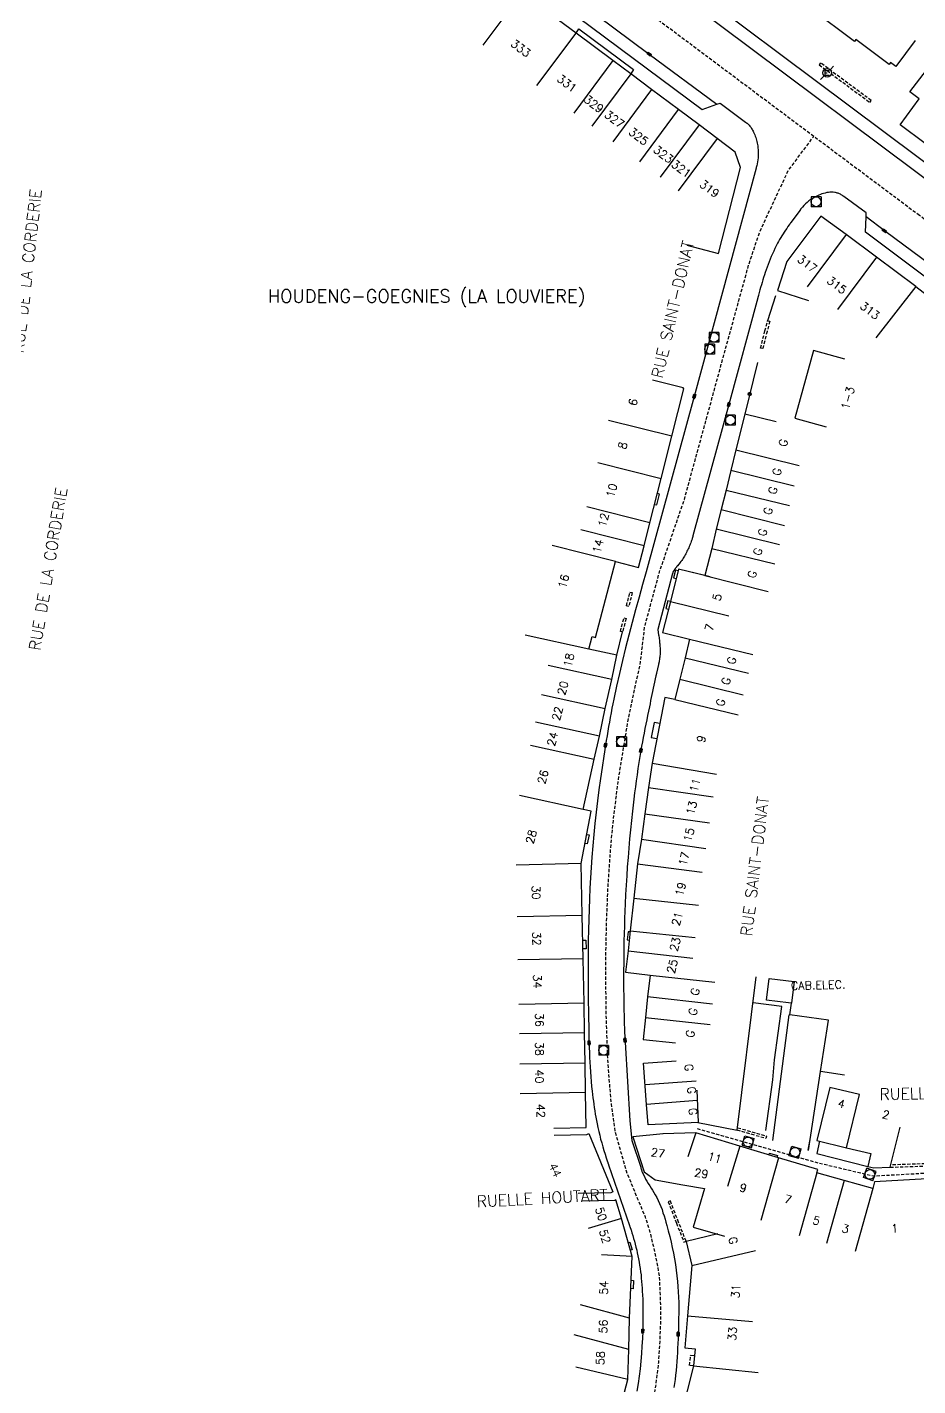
# Model space of a CAD drawing. Header units: millimetres. Extents: x 119599 to 135000, y 124063 to 131000.
# Drawn here: x 134732.4 to 134869, y 130596 to 130804.3 of the extents above; entities that cross this region are included whole.
import ezdxf
from ezdxf.enums import TextEntityAlignment as Align

# ---------------------------------------------------------------- set-up
doc = ezdxf.new("R2010")
doc.units = ezdxf.units.MM
doc.linetypes.add('DASHED', pattern=[0.75, 0.5, -0.25])
doc.layers.get('0').update_dxf_attribs({"linetype": 'CONTINUOUS'})
for name, color, linetype in [('W0001', 6, 'DASHED'), ('W0008', 7, 'CONTINUOUS'), ('W0100', 7, 'CONTINUOUS'), ('W0112', 1, 'DASHED'), ('W0322', 7, 'CONTINUOUS'), ('W0400', 7, 'CONTINUOUS'), ('W0420', 7, 'CONTINUOUS'), ('W0471', 7, 'CONTINUOUS'), ('W0980', 7, 'CONTINUOUS'), ('W0984', 7, 'CONTINUOUS'), ('W0989', 7, 'CONTINUOUS'), ('W0991', 7, 'CONTINUOUS'), ('W1102', 7, 'CONTINUOUS')]:
    doc.layers.add(name, color=color, linetype=linetype)
doc.styles.get("Standard").update_dxf_attribs({"font": 'romans.shx', "width": 0.85})

# ---------------------------------------------------------------- blocks, each defined once
blk = doc.blocks.new('T420')
for p, q in [((0.75, 0.75), (-0.75, 0.75)), ((-0.75, 0.75), (-0.75, -0.75)), ((0.75, 0.75), (0.75, -0.75)), ((0.75, -0.75), (-0.75, -0.75))]:
    blk.add_line(p, q)
blk.add_ellipse((0, 0), major_axis=(-0.53, 0.53), ratio=1, start_param=3.926991, end_param=10.210176)
blk = doc.blocks.new('T400')
for p, q in [((-0.15, 0.3), (0.15, 0.3)), ((-0.15, -0.25), (-0.15, 0.3)), ((-0.15, 0.15), (0.15, 0.15)), ((-0.15, 0), (0.15, 0)), ((0.15, 0.3), (0.15, -0.25)), ((-0.15, -0.15), (0.15, -0.15)), ((-0.15, -0.25), (-0.15, -0.3)), ((-0.15, -0.3), (0.15, -0.3)), ((0.15, -0.3), (0.15, -0.25))]:
    blk.add_line(p, q)
blk = doc.blocks.new('T471')
for p, q in [((-0.333334, 0.333334), (-0.333334, -0.333334)), ((-0.333334, 0.333334), (0.333334, 0.333334)), ((-0.333334, 0), (0, 0)), ((0.500001, 0.500001), (1.000002, 1.000002)), ((-0.500001, -0.500001), (-1.000002, -1.000002)), ((-0.333334, -0.333334), (0.333334, -0.333334))]:
    blk.add_line(p, q)
blk.add_ellipse((0, 0), major_axis=(0.471405, 0.471405), ratio=1, start_param=5.4977871438, end_param=11.780972451)
blk = doc.blocks.new('t322o')
at = {"color": 0, "linetype": 'Continuous'}
for radius in [0.25, 0.15]:
    blk.add_circle((0, 0), radius, dxfattribs=at)

msp = doc.modelspace()

# ---------------------------------------------------------------- linework, layer by layer
at = {"layer": 'W0001'}
msp.add_lwpolyline([(134875.41, 130770.82), (134869.25, 130775.41), (134815.66, 130815.5), (134770.69, 130848.74), (134740.11, 130872.06), (134710.02, 130893.85), (134681.28, 130915.52), (134659.89, 130931.41), (134644.11, 130943.03), (134629.02, 130954.02), (134614.69, 130964.33), (134600.53, 130974.2), (134588.55, 130982.42), (134577.92, 130989.68), (134559.15, 131000)], dxfattribs=at)
at = {"layer": 'W0001', "flags": 128}
for points in [[(134794.66, 130496.98), (134798.34, 130504.52), (134802.22, 130511.83), (134804.11, 130515.56), (134807.97, 130523.07), (134810.13, 130527.66), (134811.58, 130531.13), (134812.88, 130534.54), (134814.09, 130538.06), (134815.63, 130542.95), (134816.95, 130547.88), (134818.78, 130555.2), (134825.8, 130583.18), (134827.66, 130590.59), (134828.45, 130593.92), (134828.83, 130595.97), (134829.27, 130599.59), (134829.47, 130602.8), (134829.58, 130605.8), (134829.56, 130609.15), (134829.39, 130612.73), (134829.02, 130615), (134828.05, 130619.28), (134827.25, 130621.87), (134826.03, 130624.73), (134824.31, 130628.93), (134823.47, 130631.91), (134822.59, 130635), (134822.02, 130639.18), (134821.66, 130643.21), (134821.41, 130647.09), (134821.22, 130652.78), (134821.17, 130656.95), (134821.17, 130662.41), (134821.27, 130667.27), (134821.5, 130672.61), (134821.89, 130678.38), (134822.31, 130682.71), (134823.03, 130688.61), (134824.53, 130697.79), (134826.48, 130706.98), (134827.11, 130712.35), (134829.39, 130720.8), (134833.2, 130731.91), (134836.5, 130743.94), (134838.38, 130750.85), (134843.05, 130767.8), (134844.75, 130772.91), (134849.14, 130782.32), (134853.03, 130787.53)], [(134835.15, 130635.47), (134853.72, 130630.21), (134862.22, 130628.2), (134880.97, 130629.25), (134888.15, 130629.51), (134903.34, 130629.69)]]:
    msp.add_lwpolyline(points, dxfattribs=at)
at = {"layer": 'W0008'}
for points in [[(134739.28, 130866.12), (134739.11, 130863.79), (134778.19, 130834.62), (134797.78, 130820.07), (134835.92, 130791.67), (134838.17, 130792.51)], [(134879.59, 130776.44), (134810.95, 130827.8), (134808.89, 130826.83)], [(134798.3, 130822.15), (134827.81, 130800.16), (134838.17, 130792.51), (134838.69, 130792.66), (134842.56, 130789.75), (134842.59, 130789.72), (134842.63, 130789.7), (134842.67, 130789.66), (134842.7, 130789.64), (134842.75, 130789.61), (134842.78, 130789.59), (134842.81, 130789.55), (134842.86, 130789.53), (134842.89, 130789.5), (134842.92, 130789.47), (134843.03, 130789.37), (134843.14, 130789.26), (134843.25, 130789.14), (134843.34, 130789.02), (134843.44, 130788.89), (134843.52, 130788.76), (134843.59, 130788.62), (134843.67, 130788.48), (134843.75, 130788.34), (134843.81, 130788.2), (134843.91, 130788), (134844, 130787.8), (134844.08, 130787.59), (134844.16, 130787.38), (134844.22, 130787.17), (134844.28, 130786.96), (134844.33, 130786.74), (134844.38, 130786.53), (134844.42, 130786.31), (134844.45, 130786.09), (134844.48, 130785.79), (134844.52, 130785.48), (134844.53, 130785.18), (134844.53, 130784.88), (134844.52, 130784.57), (134844.5, 130784.27), (134844.47, 130783.96), (134844.42, 130783.66), (134844.36, 130783.35), (134844.3, 130783.05), (134844.3, 130783.05), (134844.28, 130783.02), (134844.27, 130782.98), (134844.27, 130782.95), (134844.25, 130782.91), (134844.25, 130782.88), (134844.23, 130782.84), (134844.22, 130782.8), (134844.22, 130782.77), (134844.2, 130782.73), (134844.19, 130782.69), (134844.19, 130782.69), (134834.7, 130747.7), (134827.33, 130720.82), (134826.78, 130718.88), (134826.25, 130716.94), (134825.72, 130714.99), (134825.19, 130713.05), (134824.67, 130711.09), (134824.17, 130709.15), (134823.69, 130707.19), (134823.23, 130705.23), (134822.8, 130703.27), (134822.38, 130701.3), (134822.38, 130701.3), (134822.23, 130700.59), (134822.09, 130699.89), (134821.97, 130699.19), (134821.83, 130698.48), (134821.7, 130697.77), (134821.58, 130697.07), (134821.47, 130696.36), (134821.34, 130695.66), (134821.22, 130694.95), (134821.11, 130694.23), (134821.11, 130694.23), (134820.84, 130692.53), (134820.58, 130690.82), (134820.33, 130689.11), (134820.09, 130687.4), (134819.88, 130685.68), (134819.67, 130683.96), (134819.48, 130682.24), (134819.31, 130680.52), (134819.16, 130678.8), (134819.02, 130677.08), (134819.02, 130677.08), (134818.89, 130675.48), (134818.8, 130673.89), (134818.7, 130672.3), (134818.64, 130670.7), (134818.58, 130669.09), (134818.53, 130667.5), (134818.48, 130665.9), (134818.47, 130664.3), (134818.44, 130662.7), (134818.44, 130661.1), (134818.44, 130661.1), (134818.44, 130659.85), (134818.44, 130658.61), (134818.45, 130657.36), (134818.45, 130656.11), (134818.47, 130654.86), (134818.48, 130653.62), (134818.52, 130652.37), (134818.53, 130651.12), (134818.55, 130649.87), (134818.56, 130649.02)], [(134878.42, 130774.86), (134833.69, 130808.3)], [(134816.58, 130803.35), (134817.02, 130804.01), (134825.41, 130797.79), (134824.97, 130797.13)], [(134872.38, 130766.78), (134863.88, 130773.08), (134861.08, 130775.22), (134861.09, 130775.82), (134857.67, 130778.32), (134857.67, 130778.32), (134857.64, 130778.34), (134857.63, 130778.35), (134857.61, 130778.37), (134857.58, 130778.38), (134857.56, 130778.4), (134857.55, 130778.41), (134857.52, 130778.43), (134857.5, 130778.45), (134857.48, 130778.46), (134857.45, 130778.48), (134857.45, 130778.48), (134857.34, 130778.55), (134857.23, 130778.61), (134857.13, 130778.67), (134857, 130778.73), (134856.89, 130778.78), (134856.77, 130778.83), (134856.64, 130778.87), (134856.52, 130778.9), (134856.39, 130778.93), (134856.27, 130778.95), (134856.02, 130778.98), (134855.77, 130779), (134855.52, 130778.99), (134855.28, 130778.97), (134855.03, 130778.93), (134854.78, 130778.87), (134854.55, 130778.8), (134854.3, 130778.73), (134854.06, 130778.63), (134853.83, 130778.54), (134853.83, 130778.54), (134853.5, 130778.39), (134853.19, 130778.23), (134852.89, 130778.05), (134852.59, 130777.86), (134852.31, 130777.66), (134852.03, 130777.44), (134851.78, 130777.21), (134851.53, 130776.97), (134851.3, 130776.71), (134851.08, 130776.45), (134851.08, 130776.45), (134851.06, 130776.42), (134851.05, 130776.41), (134851.03, 130776.38), (134851.02, 130776.36), (134851, 130776.34), (134850.98, 130776.32), (134850.98, 130776.3), (134850.97, 130776.28), (134850.95, 130776.26), (134850.94, 130776.24), (134849.55, 130774.36), (134849.52, 130774.33), (134849.5, 130774.29), (134849.47, 130774.25), (134849.44, 130774.21), (134849.41, 130774.17), (134849.39, 130774.14), (134849.36, 130774.1), (134849.33, 130774.06), (134849.3, 130774.02), (134849.28, 130773.98), (134849.28, 130773.98), (134849.08, 130773.72), (134848.89, 130773.45), (134848.7, 130773.16), (134848.52, 130772.88), (134848.34, 130772.6), (134848.16, 130772.32), (134847.98, 130772.03), (134847.81, 130771.74), (134847.66, 130771.45), (134847.5, 130771.16), (134847.3, 130770.77), (134847.09, 130770.37), (134846.91, 130769.97), (134846.72, 130769.56), (134846.53, 130769.16), (134846.36, 130768.74), (134846.2, 130768.33), (134846.05, 130767.91), (134845.89, 130767.5), (134845.73, 130767.08), (134845.73, 130767.08), (134845.61, 130766.7), (134845.48, 130766.32), (134845.36, 130765.94), (134845.23, 130765.55), (134845.13, 130765.16), (134845.02, 130764.78), (134844.89, 130764.4), (134844.78, 130764.01), (134844.69, 130763.62), (134844.58, 130763.23), (134844.56, 130763.2), (134844.55, 130763.15), (134844.55, 130763.11), (134844.53, 130763.07), (134844.52, 130763.02), (134844.5, 130762.98), (134844.5, 130762.95), (134844.48, 130762.91), (134844.47, 130762.86), (134844.47, 130762.82), (134844.47, 130762.82), (134840.02, 130746.43), (134834.52, 130726.3), (134834.5, 130726.27), (134834.5, 130726.23), (134834.48, 130726.2), (134834.48, 130726.18), (134834.47, 130726.15), (134834.47, 130726.12), (134834.45, 130726.09), (134834.45, 130726.06), (134834.44, 130726.03), (134834.42, 130726), (134834.38, 130725.81), (134834.31, 130725.62), (134834.23, 130725.43), (134834.17, 130725.24), (134834.09, 130725.05), (134834.02, 130724.87), (134833.94, 130724.69), (134833.86, 130724.5), (134833.78, 130724.31), (134833.69, 130724.13), (134833.69, 130724.13), (134833.59, 130723.95), (134833.52, 130723.77), (134833.42, 130723.58), (134833.33, 130723.4), (134833.23, 130723.22), (134833.13, 130723.05), (134833.02, 130722.87), (134832.91, 130722.7), (134832.8, 130722.54), (134832.67, 130722.38), (134832.67, 130722.38), (134832.66, 130722.36), (134832.64, 130722.35), (134832.64, 130722.34), (134832.63, 130722.32), (134832.61, 130722.3), (134832.61, 130722.3), (134832.59, 130722.28), (134832.58, 130722.27), (134832.56, 130722.26), (134832.56, 130722.24), (134832.56, 130722.24), (134832.14, 130721.74), (134832.13, 130721.73), (134832.13, 130721.72), (134832.11, 130721.7), (134832.09, 130721.69), (134832.08, 130721.67), (134832.08, 130721.66), (134832.06, 130721.65), (134832.05, 130721.63), (134832.03, 130721.62), (134832.03, 130721.6), (134832, 130721.56), (134831.97, 130721.52), (134831.94, 130721.48), (134831.91, 130721.43), (134831.88, 130721.39), (134831.84, 130721.34), (134831.81, 130721.3), (134831.78, 130721.26), (134831.75, 130721.21), (134831.72, 130721.16), (134831.69, 130721.12), (134831.66, 130721.09), (134831.63, 130721.05), (134831.59, 130721.01), (134831.56, 130720.97), (134831.55, 130720.92), (134831.52, 130720.88), (134831.48, 130720.84), (134831.47, 130720.8), (134831.45, 130720.75), (134831.45, 130720.75), (134831.44, 130720.73), (134831.44, 130720.71), (134831.42, 130720.69), (134831.42, 130720.67), (134831.42, 130720.65), (134831.41, 130720.63), (134831.41, 130720.61), (134831.41, 130720.59), (134831.39, 130720.57), (134831.39, 130720.55)], [(134871.2, 130765.19), (134860.97, 130772.87), (134861.08, 130775.22)], [(134828.63, 130731.14), (134828.97, 130731.05), (134829.39, 130732.73), (134829.06, 130732.81)], [(134832.23, 130720.97), (134831.84, 130721.07), (134831.53, 130719.87), (134831.92, 130719.77)], [(134831.39, 130720.55), (134829.11, 130711.95), (134829.25, 130711.11), (134829.25, 130711.09), (134829.25, 130711.07), (134829.25, 130711.05), (134829.27, 130711.04), (134829.27, 130711.02), (134829.27, 130711), (134829.27, 130710.98), (134829.27, 130710.96), (134829.28, 130710.95), (134829.28, 130710.93), (134829.31, 130710.73), (134829.34, 130710.53), (134829.36, 130710.34), (134829.39, 130710.14), (134829.41, 130709.94), (134829.42, 130709.74), (134829.44, 130709.54), (134829.45, 130709.34), (134829.47, 130709.14), (134829.47, 130708.95), (134829.47, 130708.74), (134829.47, 130708.54), (134829.47, 130708.34), (134829.47, 130708.14), (134829.45, 130707.95), (134829.44, 130707.74), (134829.41, 130707.55), (134829.38, 130707.34), (134829.34, 130707.15), (134829.31, 130706.95), (134829.3, 130706.92), (134829.3, 130706.88), (134829.28, 130706.85), (134829.28, 130706.81), (134829.27, 130706.77), (134829.27, 130706.74), (134829.25, 130706.7), (134829.25, 130706.67), (134829.23, 130706.63), (134829.23, 130706.6), (134829.23, 130706.6), (134828.92, 130705.25), (134828.91, 130705.21), (134828.91, 130705.17), (134828.89, 130705.13), (134828.89, 130705.09), (134828.88, 130705.05), (134828.88, 130705.01), (134828.86, 130704.97), (134828.84, 130704.93), (134828.84, 130704.89), (134828.83, 130704.85), (134828.83, 130704.85), (134828.72, 130704.38), (134828.63, 130703.91), (134828.52, 130703.43), (134828.42, 130702.96), (134828.31, 130702.48), (134828.22, 130702.01), (134828.13, 130701.53), (134828.03, 130701.06), (134827.94, 130700.59), (134827.83, 130700.11), (134827.7, 130699.45), (134827.56, 130698.77), (134827.42, 130698.1), (134827.3, 130697.44), (134827.16, 130696.77), (134827.03, 130696.09), (134826.89, 130695.43), (134826.77, 130694.76), (134826.64, 130694.09), (134826.53, 130693.41), (134826.38, 130692.49), (134826.22, 130691.56), (134826.08, 130690.63), (134825.94, 130689.7), (134825.81, 130688.77), (134825.69, 130687.84), (134825.56, 130686.9), (134825.45, 130685.97), (134825.34, 130685.03), (134825.23, 130684.09), (134825.08, 130682.68), (134824.94, 130681.27), (134824.8, 130679.85), (134824.67, 130678.43), (134824.56, 130677.02), (134824.45, 130675.59), (134824.36, 130674.18), (134824.27, 130672.76), (134824.19, 130671.34), (134824.13, 130669.91), (134824.08, 130668.78), (134824.03, 130667.64), (134824, 130666.5), (134823.97, 130665.36), (134823.94, 130664.22), (134823.92, 130663.08), (134823.91, 130661.94), (134823.91, 130660.8), (134823.89, 130659.66), (134823.89, 130658.52), (134823.89, 130658.52), (134823.89, 130657.9), (134823.89, 130657.27), (134823.89, 130656.65), (134823.91, 130656.02), (134823.91, 130655.4), (134823.92, 130654.77), (134823.92, 130654.15), (134823.94, 130653.52), (134823.95, 130652.89), (134823.95, 130652.27), (134823.95, 130652.27), (134823.97, 130651.95), (134823.98, 130651.64), (134823.98, 130651.32), (134824, 130651.01), (134824, 130650.69), (134824.02, 130650.37), (134824.03, 130650.06), (134824.05, 130649.74), (134824.06, 130649.43), (134824.08, 130649.11), (134824.08, 130649.07), (134824.08, 130649.03), (134824.09, 130648.99), (134824.09, 130648.95), (134824.09, 130648.91), (134824.09, 130648.87), (134824.09, 130648.83), (134824.09, 130648.78), (134824.11, 130648.74), (134824.11, 130648.7)], [(134831.05, 130716.24), (134830.66, 130716.34), (134830.38, 130715.16), (134830.75, 130715.07)], [(134822.86, 130708.01), (134823.7, 130711.58)], [(134829.44, 130697.55), (134828.55, 130697.72), (134828.11, 130695.42), (134829, 130695.25)], [(134818.23, 130680.54), (134818.59, 130680.47), (134818.31, 130679.11), (134817.97, 130679.18)], [(134824.88, 130665.61), (134824.58, 130665.64), (134824.42, 130664.37), (134824.73, 130664.33)], [(134817.63, 130664.33), (134818.11, 130664.34), (134818.16, 130663.01), (134817.64, 130663)], [(134818.56, 130649.02), (134818.56, 130648.98), (134818.58, 130648.95), (134818.58, 130648.91), (134818.58, 130648.87), (134818.58, 130648.83), (134818.58, 130648.79), (134818.58, 130648.74), (134818.58, 130648.7), (134818.58, 130648.66), (134818.58, 130648.62), (134818.59, 130647.88), (134818.63, 130647.13), (134818.66, 130646.38), (134818.69, 130645.64), (134818.73, 130644.9), (134818.78, 130644.15), (134818.84, 130643.41), (134818.91, 130642.66), (134818.98, 130641.91), (134819.06, 130641.17), (134819.13, 130640.67), (134819.17, 130640.17), (134819.25, 130639.68), (134819.31, 130639.18), (134819.38, 130638.68), (134819.45, 130638.19), (134819.53, 130637.69), (134819.63, 130637.2), (134819.72, 130636.7), (134819.81, 130636.2), (134819.81, 130636.2), (134819.94, 130635.61), (134820.06, 130635.02), (134820.22, 130634.43), (134820.36, 130633.84), (134820.52, 130633.26), (134820.69, 130632.68), (134820.86, 130632.09), (134821.03, 130631.52), (134821.22, 130630.95), (134821.41, 130630.37), (134821.44, 130630.32), (134821.45, 130630.27), (134821.47, 130630.22), (134821.48, 130630.17), (134821.5, 130630.12), (134821.52, 130630.08), (134821.53, 130630.03), (134821.55, 130629.98), (134821.56, 130629.93), (134821.58, 130629.88), (134821.58, 130629.88), (134824.78, 130620.6), (134824.78, 130620.6), (134824.81, 130620.54), (134824.83, 130620.47), (134824.86, 130620.41), (134824.88, 130620.34), (134824.91, 130620.27), (134824.92, 130620.2), (134824.95, 130620.13), (134824.97, 130620.07), (134824.98, 130620), (134825.02, 130619.94), (134825.16, 130619.5), (134825.3, 130619.06), (134825.42, 130618.62), (134825.55, 130618.18), (134825.67, 130617.73), (134825.78, 130617.29), (134825.89, 130616.84), (134825.98, 130616.4), (134826.08, 130615.95), (134826.17, 130615.5), (134826.17, 130615.5), (134826.27, 130615), (134826.34, 130614.51), (134826.42, 130614.02), (134826.48, 130613.52), (134826.55, 130613.02), (134826.59, 130612.52), (134826.64, 130612.02), (134826.69, 130611.52), (134826.72, 130611.02), (134826.75, 130610.52), (134826.78, 130609.91), (134826.81, 130609.3), (134826.83, 130608.7), (134826.84, 130608.09), (134826.84, 130607.48), (134826.84, 130606.87), (134826.84, 130606.26), (134826.84, 130605.65), (134826.83, 130605.04), (134826.81, 130604.43), (134826.77, 130603.27), (134826.7, 130602.12), (134826.63, 130600.96), (134826.53, 130599.8), (134826.42, 130598.65), (134826.28, 130597.5), (134826.11, 130596.36), (134825.92, 130595.22)], [(134824.11, 130648.7), (134824.86, 130636.64), (134825.13, 130633.63), (134826.5, 130629.52), (134826.52, 130629.45), (134826.53, 130629.38), (134826.56, 130629.31), (134826.58, 130629.24), (134826.61, 130629.17), (134826.63, 130629.1), (134826.66, 130629.03), (134826.67, 130628.96), (134826.7, 130628.89), (134826.73, 130628.82), (134826.88, 130628.45), (134827.06, 130628.09), (134827.25, 130627.73), (134827.45, 130627.38), (134827.66, 130627.04), (134827.88, 130626.7), (134828.09, 130626.35), (134828.31, 130626.01), (134828.53, 130625.66), (134828.73, 130625.31), (134828.97, 130624.87), (134829.19, 130624.42), (134829.39, 130623.96), (134829.59, 130623.5), (134829.77, 130623.03), (134829.92, 130622.55), (134830.08, 130622.08), (134830.23, 130621.59), (134830.38, 130621.11), (134830.5, 130620.62), (134830.73, 130619.77), (134830.95, 130618.92), (134831.16, 130618.07), (134831.34, 130617.21), (134831.52, 130616.36), (134831.69, 130615.5), (134831.83, 130614.63), (134831.95, 130613.77), (134832.06, 130612.91), (134832.16, 130612.04), (134832.22, 130611.23), (134832.27, 130610.42), (134832.3, 130609.61), (134832.33, 130608.8), (134832.33, 130607.98), (134832.33, 130607.16), (134832.31, 130606.35), (134832.3, 130605.53), (134832.28, 130604.72), (134832.25, 130603.91), (134832.23, 130603.21), (134832.2, 130602.52), (134832.17, 130601.82), (134832.13, 130601.13), (134832.09, 130600.44), (134832.05, 130599.74), (134831.98, 130599.05), (134831.92, 130598.37), (134831.84, 130597.68), (134831.77, 130596.99), (134831.77, 130596.99), (134831.67, 130596.37), (134831.58, 130595.75)], [(134846.19, 130631.42), (134846.27, 130631.68), (134847.5, 130631.31)], [(134824.61, 130618), (134824.86, 130618.07), (134825.2, 130616.87), (134824.95, 130616.8)], [(134825.05, 130612.2), (134825.42, 130612.18), (134825.36, 130610.91), (134825, 130610.93)]]:
    msp.add_lwpolyline(points, dxfattribs=at)
at = {"layer": 'W0008', "flags": 128}
for points in [[(134853.94, 130633.52), (134853.52, 130631.65), (134861.32, 130629.67)], [(134847.48, 130631.32), (134847.4, 130631.05)]]:
    msp.add_lwpolyline(points, dxfattribs=at)
at = {"layer": 'W0100'}
for points in [[(134868.61, 130802.25), (134865.61, 130798.25), (134864.81, 130798.85), (134864.61, 130798.59), (134859.52, 130802.38), (134859.31, 130802.11), (134845.89, 130812.14), (134846.08, 130812.41), (134841.19, 130816.06), (134841.41, 130816.34), (134840.59, 130816.95), (134843.58, 130820.95)], [(134833.59, 130770.87), (134838.44, 130769.62), (134841.81, 130782.79), (134840.97, 130785.14), (134835.48, 130789.32), (134832.31, 130791.69), (134828.17, 130794.72), (134824.97, 130797.13), (134822.22, 130799.16), (134816.58, 130803.35), (134808.25, 130809.57), (134799.36, 130816.06), (134796.42, 130812.02)], [(134883.05, 130782.96), (134880.03, 130778.98), (134873.94, 130783.59), (134866.27, 130789.32), (134869.2, 130793.3), (134867.78, 130794.39), (134870.83, 130798.35)], [(134868.69, 130764.55), (134862.64, 130769.01), (134858.03, 130772.49), (134854.11, 130775.34), (134848.91, 130768.37), (134847.48, 130763.9), (134852.25, 130762.39)], [(134868.69, 130764.55), (134875.25, 130759.46), (134881.58, 130754.54), (134889.54, 130749.92), (134888.97, 130749.08), (134892.32, 130746.55), (134896.99, 130743.08), (134903.45, 130738.24), (134900.46, 130734.23)], [(134857.8, 130753.38), (134852.98, 130754.72), (134850.13, 130744.38), (134854.94, 130743.04)], [(134813.17, 130635.52), (134818.16, 130635.64), (134818.03, 130641.01), (134817.97, 130645.52), (134817.89, 130650.16), (134817.81, 130654.73), (134817.67, 130661.5), (134817.55, 130668.12), (134817.38, 130676.08), (134818.92, 130684.12), (134817.67, 130684.39), (134819.36, 130692.07), (134820.16, 130695.59), (134821.06, 130699.84), (134822.06, 130704.28), (134822.86, 130708.01), (134818.56, 130708.97), (134819.05, 130710.88), (134819.59, 130710.73), (134822.64, 130722.41), (134826.19, 130721.48), (134827.03, 130724.81), (134827.91, 130728.32), (134829.64, 130735.09), (134831.28, 130741.59), (134833.11, 130748.84), (134833.03, 130748.99), (134828.29, 130750.19)], [(134847.3, 130743.77), (134842.45, 130744.97), (134841.11, 130739.5), (134840.3, 130736.32), (134839.59, 130733.32), (134838.84, 130730.34), (134838.09, 130727.34), (134837.39, 130724.39), (134836.34, 130720.22), (134832.28, 130721.23)], [(134837.14, 130720.02), (134832.3, 130721.23), (134831.05, 130716.26), (134829.84, 130711.49), (134834, 130710.48), (134833.3, 130707.62), (134832.5, 130704.34), (134831.75, 130701.23), (134830.2, 130701.55), (134828.27, 130691.46), (134827.7, 130687.72), (134827.16, 130683.69), (134826.61, 130679.82), (134826.03, 130676.04), (134825.45, 130670.79), (134824.89, 130665.77), (134824.56, 130662.72), (134824.19, 130659.41), (134827.94, 130658.98), (134827.56, 130655.63), (134827.22, 130652.48), (134826.86, 130649.12), (134831.83, 130648.6)], [(134857.77, 130643.63), (134854.08, 130644.2), (134855.09, 130650.77), (134855.29, 130652.07), (134849.37, 130652.9), (134849.64, 130654.66), (134849.18, 130654.72), (134845.8, 130655.14), (134846.21, 130658.48), (134850.06, 130658), (134849.64, 130654.66)], [(134835.11, 130641.37), (134835.31, 130636.37), (134827.64, 130636.05), (134827.41, 130639.17), (134826.94, 130645.47), (134831.92, 130645.84)], [(134860.06, 130640.67), (134855.49, 130641.78), (134853.52, 130633.63), (134858.08, 130632.53), (134861.81, 130631.63), (134861.32, 130629.67), (134862.27, 130629.44), (134864.77, 130629.53), (134866.27, 130635.69)], [(134813.22, 130634.44), (134818.22, 130634.56), (134818.55, 130634.7), (134822.23, 130625.75), (134821.91, 130625.62), (134816.91, 130625.5)], [(134829.97, 130634.65), (134825.28, 130634.2), (134827.02, 130628.84), (134828.72, 130627.59), (134832.97, 130626.86), (134836.28, 130626.28), (134834.55, 130620.36), (134839.34, 130618.95)], [(134870.66, 130622.76), (134870.38, 130627.76), (134862.38, 130627.31), (134862.1, 130626.26), (134857.71, 130627.48), (134853.5, 130628.67), (134853.65, 130629.17), (134847.62, 130630.99), (134841.71, 130632.77), (134834.95, 130634.83), (134829.92, 130634.64)], [(134817.69, 130590.7), (134822.52, 130589.41), (134824.53, 130597.02), (134824.67, 130601.61), (134824.81, 130606.4), (134825.2, 130615.87), (134823.58, 130621.67), (134822.69, 130624.52), (134822.53, 130624.46), (134817.53, 130624.34)], [(134838.34, 130619.32), (134833.48, 130618.16), (134834.36, 130614.46), (134833.69, 130606.77), (134833.27, 130601.84), (134834.83, 130601.69), (134834.58, 130599.08), (134831.64, 130587.37), (134830.39, 130582.35), (134828.8, 130575.94), (134826.78, 130567.87), (134824.73, 130559.7), (134823.44, 130554.65), (134822.16, 130549.58), (134821.61, 130547.41), (134821.98, 130547.31), (134820.66, 130543.87), (134814.45, 130528.39), (134811.95, 130522.84), (134810.33, 130519.18), (134809.28, 130516.73), (134804.88, 130507.5), (134826.13, 130497.33), (134828.28, 130501.84)]]:
    msp.add_lwpolyline(points, dxfattribs=at)
at = {"layer": 'W0100', "flags": 128}
msp.add_lwpolyline([(134835.27, 130636.39), (134841.29, 130635.21), (134844.23, 130658.73)], dxfattribs=at)
at = {"layer": 'W0112'}
for points in [[(134854.09, 130798.8), (134853.88, 130798.52), (134861.64, 130792.76), (134861.86, 130793.04), (134854.09, 130798.8)], [(134845.97, 130759.28), (134846.3, 130759.2), (134845.89, 130757.66), (134845.23, 130755.01), (134844.89, 130755.09), (134845.55, 130757.74), (134845.97, 130759.28)], [(134824.86, 130717.7), (134825.2, 130717.61), (134824.67, 130715.51), (134824.33, 130715.59), (134824.86, 130717.7)], [(134823.94, 130713.73), (134824.28, 130713.64), (134823.7, 130711.58), (134823.38, 130711.67), (134823.94, 130713.73)], [(134864.77, 130629.53), (134876.13, 130629.91), (134876.12, 130630.26), (134864.86, 130629.89)], [(134833.47, 130618.19), (134832.31, 130621.09), (134831.05, 130624.37), (134831.05, 130624.37), (134830.72, 130624.25), (134831.98, 130620.96), (134831.98, 130620.96), (134833.14, 130618.05), (134833.47, 130618.19)], [(134834.58, 130599.08), (134833.98, 130599.16), (134834.17, 130600.72), (134834.73, 130600.66)]]:
    msp.add_lwpolyline(points, dxfattribs=at)
at = {"layer": 'W0112', "flags": 128}
msp.add_lwpolyline([(134841.4, 130635.59), (134845.78, 130634.32), (134845.67, 130633.94), (134841.29, 130635.21)], dxfattribs=at)
at = {"layer": 'W0322'}
for points in [[(134847.19, 130763.12), (134845.97, 130759.28)], [(134844.41, 130752.89), (134842.45, 130744.97)], [(134845.71, 130635.19), (134846.78, 130642.91), (134847.02, 130646.02), (134848.13, 130654.18), (134843.73, 130654.73)]]:
    msp.add_lwpolyline(points, dxfattribs=at)
at = {"layer": 'W0322', "flags": 128}
for points in [[(134846.78, 130633.61), (134849.27, 130652.91)], [(134852.23, 130632.12), (134854.08, 130644.2)], [(134852.2, 130632.16), (134852.55, 130634.11)]]:
    msp.add_lwpolyline(points, dxfattribs=at)
at = {"layer": 'W1102'}
for points in [[(134808.25, 130809.57), (134802.31, 130801.53)], [(134810.59, 130795.34), (134816.58, 130803.35)], [(134822.22, 130799.16), (134816.27, 130791.13)], [(134824.97, 130797.13), (134819, 130789.1)], [(134828.17, 130794.72), (134822.22, 130786.69)], [(134826.36, 130783.64), (134832.31, 130791.69)], [(134835.48, 130789.32), (134829.5, 130781.31), (134829.5, 130781.31)], [(134838.23, 130787.23), (134832.23, 130779.22), (134832.23, 130779.22)], [(134858.03, 130772.49), (134852.05, 130764.47)], [(134862.64, 130769.01), (134856.66, 130760.99)], [(134831.28, 130741.59), (134821.58, 130744.02)], [(134841.11, 130739.5), (134850.81, 130737.09)], [(134819.95, 130737.55), (134829.64, 130735.09)], [(134850.02, 130733.95), (134840.3, 130736.32)], [(134839.59, 130733.32), (134849.31, 130730.97)], [(134827.91, 130728.32), (134818.22, 130730.77)], [(134838.84, 130730.34), (134848.55, 130727.9)], [(134827.03, 130724.81), (134817.34, 130727.26)], [(134847.81, 130724.95), (134838.09, 130727.34)], [(134822.64, 130722.4), (134812.95, 130724.84)], [(134837.39, 130724.39), (134847.09, 130722.01)], [(134836.34, 130720.22), (134846.05, 130717.8)], [(134831.05, 130716.27), (134840.02, 130714.08)], [(134818.56, 130708.97), (134808.8, 130711.11)], [(134834, 130710.48), (134843.72, 130708.11)], [(134822.06, 130704.28), (134812.3, 130706.42)], [(134833.3, 130707.62), (134843.02, 130705.25)], [(134832.5, 130704.33), (134842.2, 130701.95)], [(134811.3, 130701.98), (134821.06, 130699.84)], [(134831.75, 130701.23), (134841.45, 130698.87)], [(134820.16, 130695.59), (134810.39, 130697.74)], [(134809.59, 130694.24), (134819.36, 130692.07)], [(134828.27, 130691.46), (134838.13, 130689.77)], [(134827.7, 130687.72), (134837.61, 130686.3)], [(134817.67, 130684.39), (134807.91, 130686.53)], [(134827.16, 130683.69), (134837.06, 130682.31)], [(134826.61, 130679.82), (134836.5, 130678.38)], [(134817.38, 130676.08), (134807.38, 130675.86)], [(134826.03, 130676.04), (134835.95, 130674.74)], [(134825.45, 130670.79), (134835.39, 130669.7)], [(134817.55, 130668.12), (134807.55, 130667.91)], [(134824.89, 130665.77), (134834.84, 130664.73)], [(134824.56, 130662.72), (134834.5, 130661.58)], [(134817.67, 130661.5), (134807.67, 130661.3)], [(134827.94, 130658.98), (134837.88, 130657.91)], [(134807.81, 130654.55), (134817.81, 130654.73)], [(134837.5, 130654.54), (134827.56, 130655.63)], [(134827.22, 130652.48), (134837.16, 130651.41)], [(134817.89, 130650.16), (134807.89, 130650)], [(134807.97, 130645.36), (134817.97, 130645.52)], [(134827.17, 130642.2), (134835, 130642.8)], [(134818.03, 130641.01), (134808.03, 130640.81)], [(134835.17, 130639.77), (134827.41, 130639.17)], [(134823.58, 130621.67), (134818.46, 130620.15)], [(134834.36, 130614.46), (134844.09, 130616.77)], [(134825.2, 130615.87), (134820.47, 130616.11)], [(134824.81, 130606.4), (134817.26, 130608.43)], [(134833.69, 130606.77), (134843.64, 130605.91)], [(134824.67, 130601.61), (134816.28, 130603.82)], [(134824.53, 130597.02), (134816.55, 130598.89)], [(134834.58, 130599.08), (134844.53, 130598.09)]]:
    msp.add_lwpolyline(points, dxfattribs=at)
at = {"layer": 'W1102', "flags": 128}
for points in [[(134868.69, 130764.55), (134862.55, 130756.66)], [(134858.08, 130632.53), (134860.06, 130640.67)], [(134834.95, 130634.83), (134833.75, 130631.13)], [(134841.71, 130632.77), (134839.82, 130626.58)], [(134847.62, 130630.99), (134844.92, 130621.36)], [(134853.5, 130628.67), (134850.79, 130619.04)], [(134857.71, 130627.48), (134855.01, 130617.86)], [(134862.1, 130626.26), (134859.41, 130616.63)]]:
    msp.add_lwpolyline(points, dxfattribs=at)

# ---------------------------------------------------------------- block references
at = {"layer": 'W0322', "rotation": 256.1502528208952}
msp.add_blockref('t322o', (134843.21, 130748.04), dxfattribs=at)
at = {"layer": 'W0400'}
for p, rotation in [((134827.81, 130800.16), 53.19964687897854), ((134863.88, 130773.08), 53.19964687891371), ((134834.71, 130747.71), 344.8269538200511), ((134840.02, 130746.43), 164.8269538199835), ((134821.11, 130694.23), 350.7196563094256), ((134826.53, 130693.41), 170.7196563094772), ((134818.58, 130648.62), 1.888188006849827), ((134824.09, 130648.99), 181.8881880067043), ((134826.81, 130604.43), 357.9169504752765), ((134832.25, 130603.94), 177.9169504749334)]:
    msp.add_blockref('T400', p, dxfattribs=dict(at, rotation=rotation))
at = {"layer": 'W0420'}
for p in [(134853.41, 130777.52), (134837.73, 130756.73), (134837.08, 130754.94), (134840.25, 130744.05), (134823.56, 130694.77), (134820.83, 130647.46)]:
    msp.add_blockref('T420', p, dxfattribs=at)
for p, rotation in [((134842.97, 130633.42), 163.7994521625461), ((134850.17, 130631.83), 163.7994521625461), ((134861.65, 130628.43), 250.0372257138646)]:
    msp.add_blockref('T420', p, dxfattribs=dict(at, rotation=rotation))
at = {"layer": 'W0471'}
msp.add_blockref('T471', (134855.09, 130797.29), dxfattribs=at)

# ---------------------------------------------------------------- texts
at = {"layer": 'W0980'}
msp.add_text('HOUDENG-GOEGNIES (LA LOUVIERE)', height=2, dxfattribs=at).set_placement((134793.67, 130762.93), align=Align.MIDDLE)
at = {"layer": 'W0984'}
msp.add_text('CAB.ELEC.', height=1.25, rotation=1.44, dxfattribs=at).set_placement((134853.72, 130657.45), align=Align.MIDDLE)
at = {"layer": 'W0989'}
for s, rotation, p in [('RUE DE LA CORDERIE', 83.6139, (134732.37, 130766.9)), ('RUE SAINT-DONAT', 77, (134831.41, 130761.05)), ('RUE DE LA CORDERIE', 80.5326, (134735.62, 130721.24)), ('RUE SAINT-DONAT', 83, (134843.98, 130675.65)), ('RUELLE DEBAUQUE', 1.44, (134874.19, 130640.9)), ('RUELLE HOUTART', 3, (134811.39, 130624.8))]:
    msp.add_text(s, height=1.75, rotation=rotation, dxfattribs=at).set_placement(p, align=Align.MIDDLE)
at = {"layer": 'W0991'}
for s, rotation, p in [('333', 323, (134808.12, 130801.06)), ('331', 323, (134815.2, 130795.67)), ('329', 323, (134819.32, 130792.51)), ('327', 323, (134822.48, 130790.18)), ('325', 323, (134826.18, 130787.54)), ('323', 323, (134829.98, 130784.8)), ('321', 323, (134832.73, 130782.58)), ('319', 323, (134837.06, 130779.52)), ('317', 323, (134852.05, 130768.02)), ('315', 323, (134856.59, 130764.74)), ('313', 323, (134861.66, 130760.84)), ('1-3', 75, (134858.28, 130747.43)), ('6', 75, (134825.33, 130746.8)), ('8', 75, (134823.75, 130740.15)), ('G', 75, (134848.36, 130740.57)), ('G', 75, (134847.4, 130736.13)), ('10', 75, (134822.06, 130733.28)), ('G', 75, (134846.77, 130733.28)), ('12', 75, (134820.79, 130728.75)), ('G', 75, (134846.03, 130730.12)), ('G', 75, (134845.19, 130726.85)), ('14', 75, (134819.95, 130724.73)), ('G', 75, (134844.45, 130723.89)), ('G', 75, (134843.6, 130720.41)), ('16', 75, (134814.67, 130719.35)), ('5', 75, (134838.22, 130716.92)), ('7', 75, (134837.06, 130712.28)), ('18', 77, (134815.47, 130707.28)), ('G', 75, (134840.44, 130707.21)), ('G', 75, (134839.59, 130704.04)), ('20', 75, (134814.56, 130702.99)), ('22', 75, (134813.72, 130699.08)), ('G', 75, (134838.75, 130700.77)), ('24', 75, (134812.98, 130695.18)), ('9', 75, (134835.79, 130695.18)), ('26', 75, (134811.5, 130689.37)), ('11', 75, (134834.84, 130688.1)), ('13', 75, (134834.31, 130684.62)), ('28', 75, (134809.71, 130680.19)), ('15', 75, (134833.89, 130680.5)), ('17', 75, (134833.15, 130676.81)), ('19', 75, (134832.62, 130672.16)), ('30', 271, (134810.45, 130671.64)), ('21', 75, (134832.09, 130667.62)), ('32', 271, (134810.55, 130664.56)), ('23', 75, (134831.78, 130663.72)), ('25', 75, (134831.35, 130660.34)), ('34', 271, (134810.66, 130658.02)), ('G', 75, (134834.84, 130656.43)), ('36', 271, (134810.97, 130652.11)), ('G', 75, (134834.52, 130653.37)), ('G', 75, (134834.1, 130649.99)), ('38', 271, (134810.97, 130647.67)), ('40', 271, (134810.97, 130643.45)), ('G', 276, (134833.89, 130644.82)), ('G', 276, (134834.31, 130641.34)), ('4', 346.05, (134857.29, 130639.27)), ('42', 271, (134811.18, 130638.17)), ('G', 276, (134834.52, 130638.07)), ('2', 346.05, (134864.11, 130637.58)), ('27', 351, (134829.14, 130631.73)), ('11', 343.62, (134837.86, 130630.99)), ('44', 294, (134813.4, 130629.09)), ('29', 351, (134835.81, 130628.59)), ('9', 343.62, (134842.23, 130626.36)), ('7', 343.62, (134849.11, 130624.62)), ('50', 287, (134820.43, 130622.37)), ('5', 343.62, (134853.45, 130621.35)), ('3', 343.62, (134857.91, 130620.11)), ('1', 3.15, (134865.46, 130620.17)), ('52', 287, (134821.01, 130618.93)), ('G', 287, (134840.67, 130618.3)), ('54', 88, (134820.85, 130611.06)), ('31', 86, (134841.07, 130610.53)), ('56', 88, (134820.76, 130605.12)), ('33', 86, (134840.56, 130604.01)), ('58', 88, (134820.31, 130600.29))]:
    msp.add_text(s, height=1.25, rotation=rotation, dxfattribs=at).set_placement(p, align=Align.MIDDLE)

doc.saveas('drawing.dxf')
